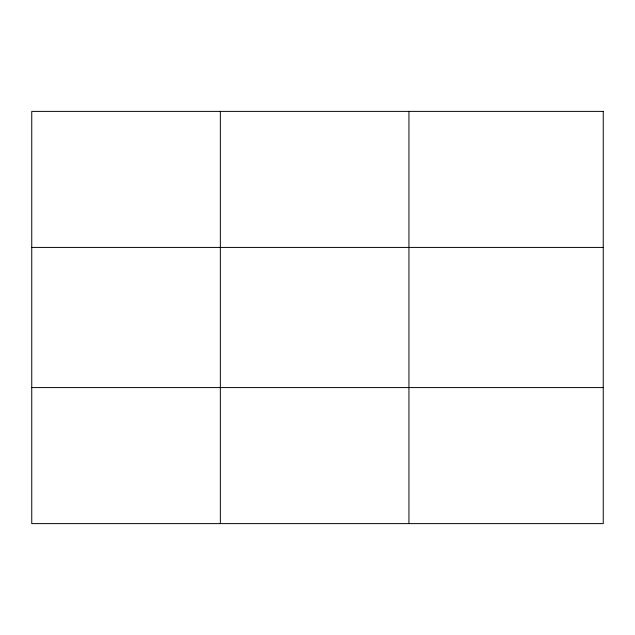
<?xml version="1.0" encoding="UTF-8"?>
<svg xmlns="http://www.w3.org/2000/svg" width="635" height="635" viewBox="0 0 635 635"><rect width="100%" height="100%" fill="white"/><g stroke="black" fill="none" stroke-linecap="round" stroke-linejoin="round"><path stroke-width="0.95" d="M220.345 111.387L220.345 523.613M408.94 111.387L408.94 523.613M31.75 247.42L603.25 247.42M31.75 387.58L603.25 387.58M603.25 111.387L603.25 523.613L31.75 523.613L31.75 111.387L603.25 111.387"/></g></svg>
